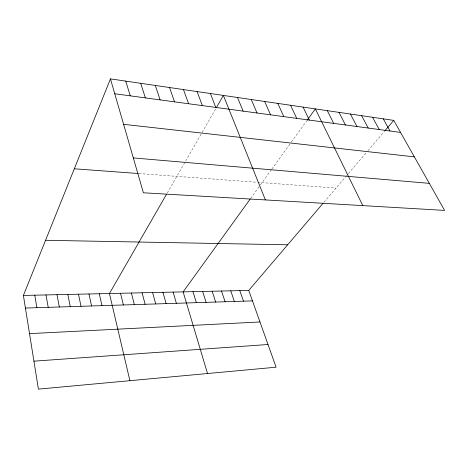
<?xml version="1.0" encoding="UTF-8"?>
<svg xmlns="http://www.w3.org/2000/svg" width="468" height="468" viewBox="0 0 468 468"><rect width="100%" height="100%" fill="white"/><g stroke="black" fill="none" stroke-linecap="round" stroke-linejoin="round"><path stroke-width="0.35" stroke-dasharray="2.34 1.75" d="M167.281 192.962L201.778 132.994M202.123 132.391L215.859 108.517M250.579 198.526L260.044 185.422M260.448 184.866L271.37 169.749M271.785 169.176L290.95 142.652M291.371 142.067L306.715 120.832M323.92 202.281L346.18 176.184M346.63 175.658L347.976 174.073M348.426 173.546L366.081 152.849M367.906 150.714L384.48 131.28M138.92 173.564L257.055 182.274M257.769 182.327L336.018 188.095"/><path stroke-width="0.7" d="M323.002 203.358L248.748 290.417L276.085 367.204L38.405 389.124L23.4 295.437L110.454 78.876L393.763 120.393L444.6 210.401L143.407 192.793L110.454 78.876M166.555 194.22L109.436 293.518L129.899 380.689M216.204 107.909L223.388 95.425L265.391 199.924M250.164 199.105L183.123 291.88L207.523 373.528M307.137 120.253L315.338 108.898L362.817 205.622M384.936 130.748L393.763 120.393M33.93 361.161L268 344.501M29.519 333.631L259.98 321.966M25.424 308.061L252.474 300.889M23.4 295.437L248.748 290.417M45.566 240.289L287.65 244.805M74.307 168.796L138.218 173.511M133.316 157.921L429.326 183.357M123.599 124.318L414.367 156.874M114.759 93.752L400.561 132.426M383.274 118.854L390.014 130.999M372.557 117.287L379.238 129.537M361.612 115.684L368.222 128.051M350.421 114.04L356.967 126.524M338.99 112.367L345.454 124.968M327.296 110.653L333.684 123.376M303.106 107.108L309.319 120.077M290.593 105.271L296.712 118.375M277.781 103.393L283.795 116.626M264.666 101.474L270.574 114.835M251.24 99.508L257.031 113.004M237.481 97.49L243.149 111.127M210.384 93.518L215.795 107.424M197.081 91.57L202.357 105.604M183.468 89.575L188.61 103.744M169.545 87.534L174.535 101.843M239.815 290.616L243.489 301.176M230.742 290.821L234.363 301.462M155.294 85.445L160.126 99.889M221.522 291.026L225.09 301.755M212.156 291.236L215.66 302.053M140.704 83.304L145.367 97.894M202.638 291.447L206.084 302.357M192.962 291.663L196.344 302.661M125.757 81.116L130.25 95.846M173.125 292.102L176.372 303.293M162.958 292.33L166.134 303.615M152.615 292.558L155.715 303.948M142.096 292.792L145.121 304.282M131.397 293.032L134.339 304.621M120.516 293.272L123.371 304.966M99.286 293.746L101.971 305.645M88.967 293.974L91.57 305.973M78.484 294.208L80.999 306.306M67.825 294.448L70.247 306.645M56.997 294.688L59.325 306.99M45.981 294.934L48.21 307.341M34.784 295.179L36.913 307.698"/></g></svg>
